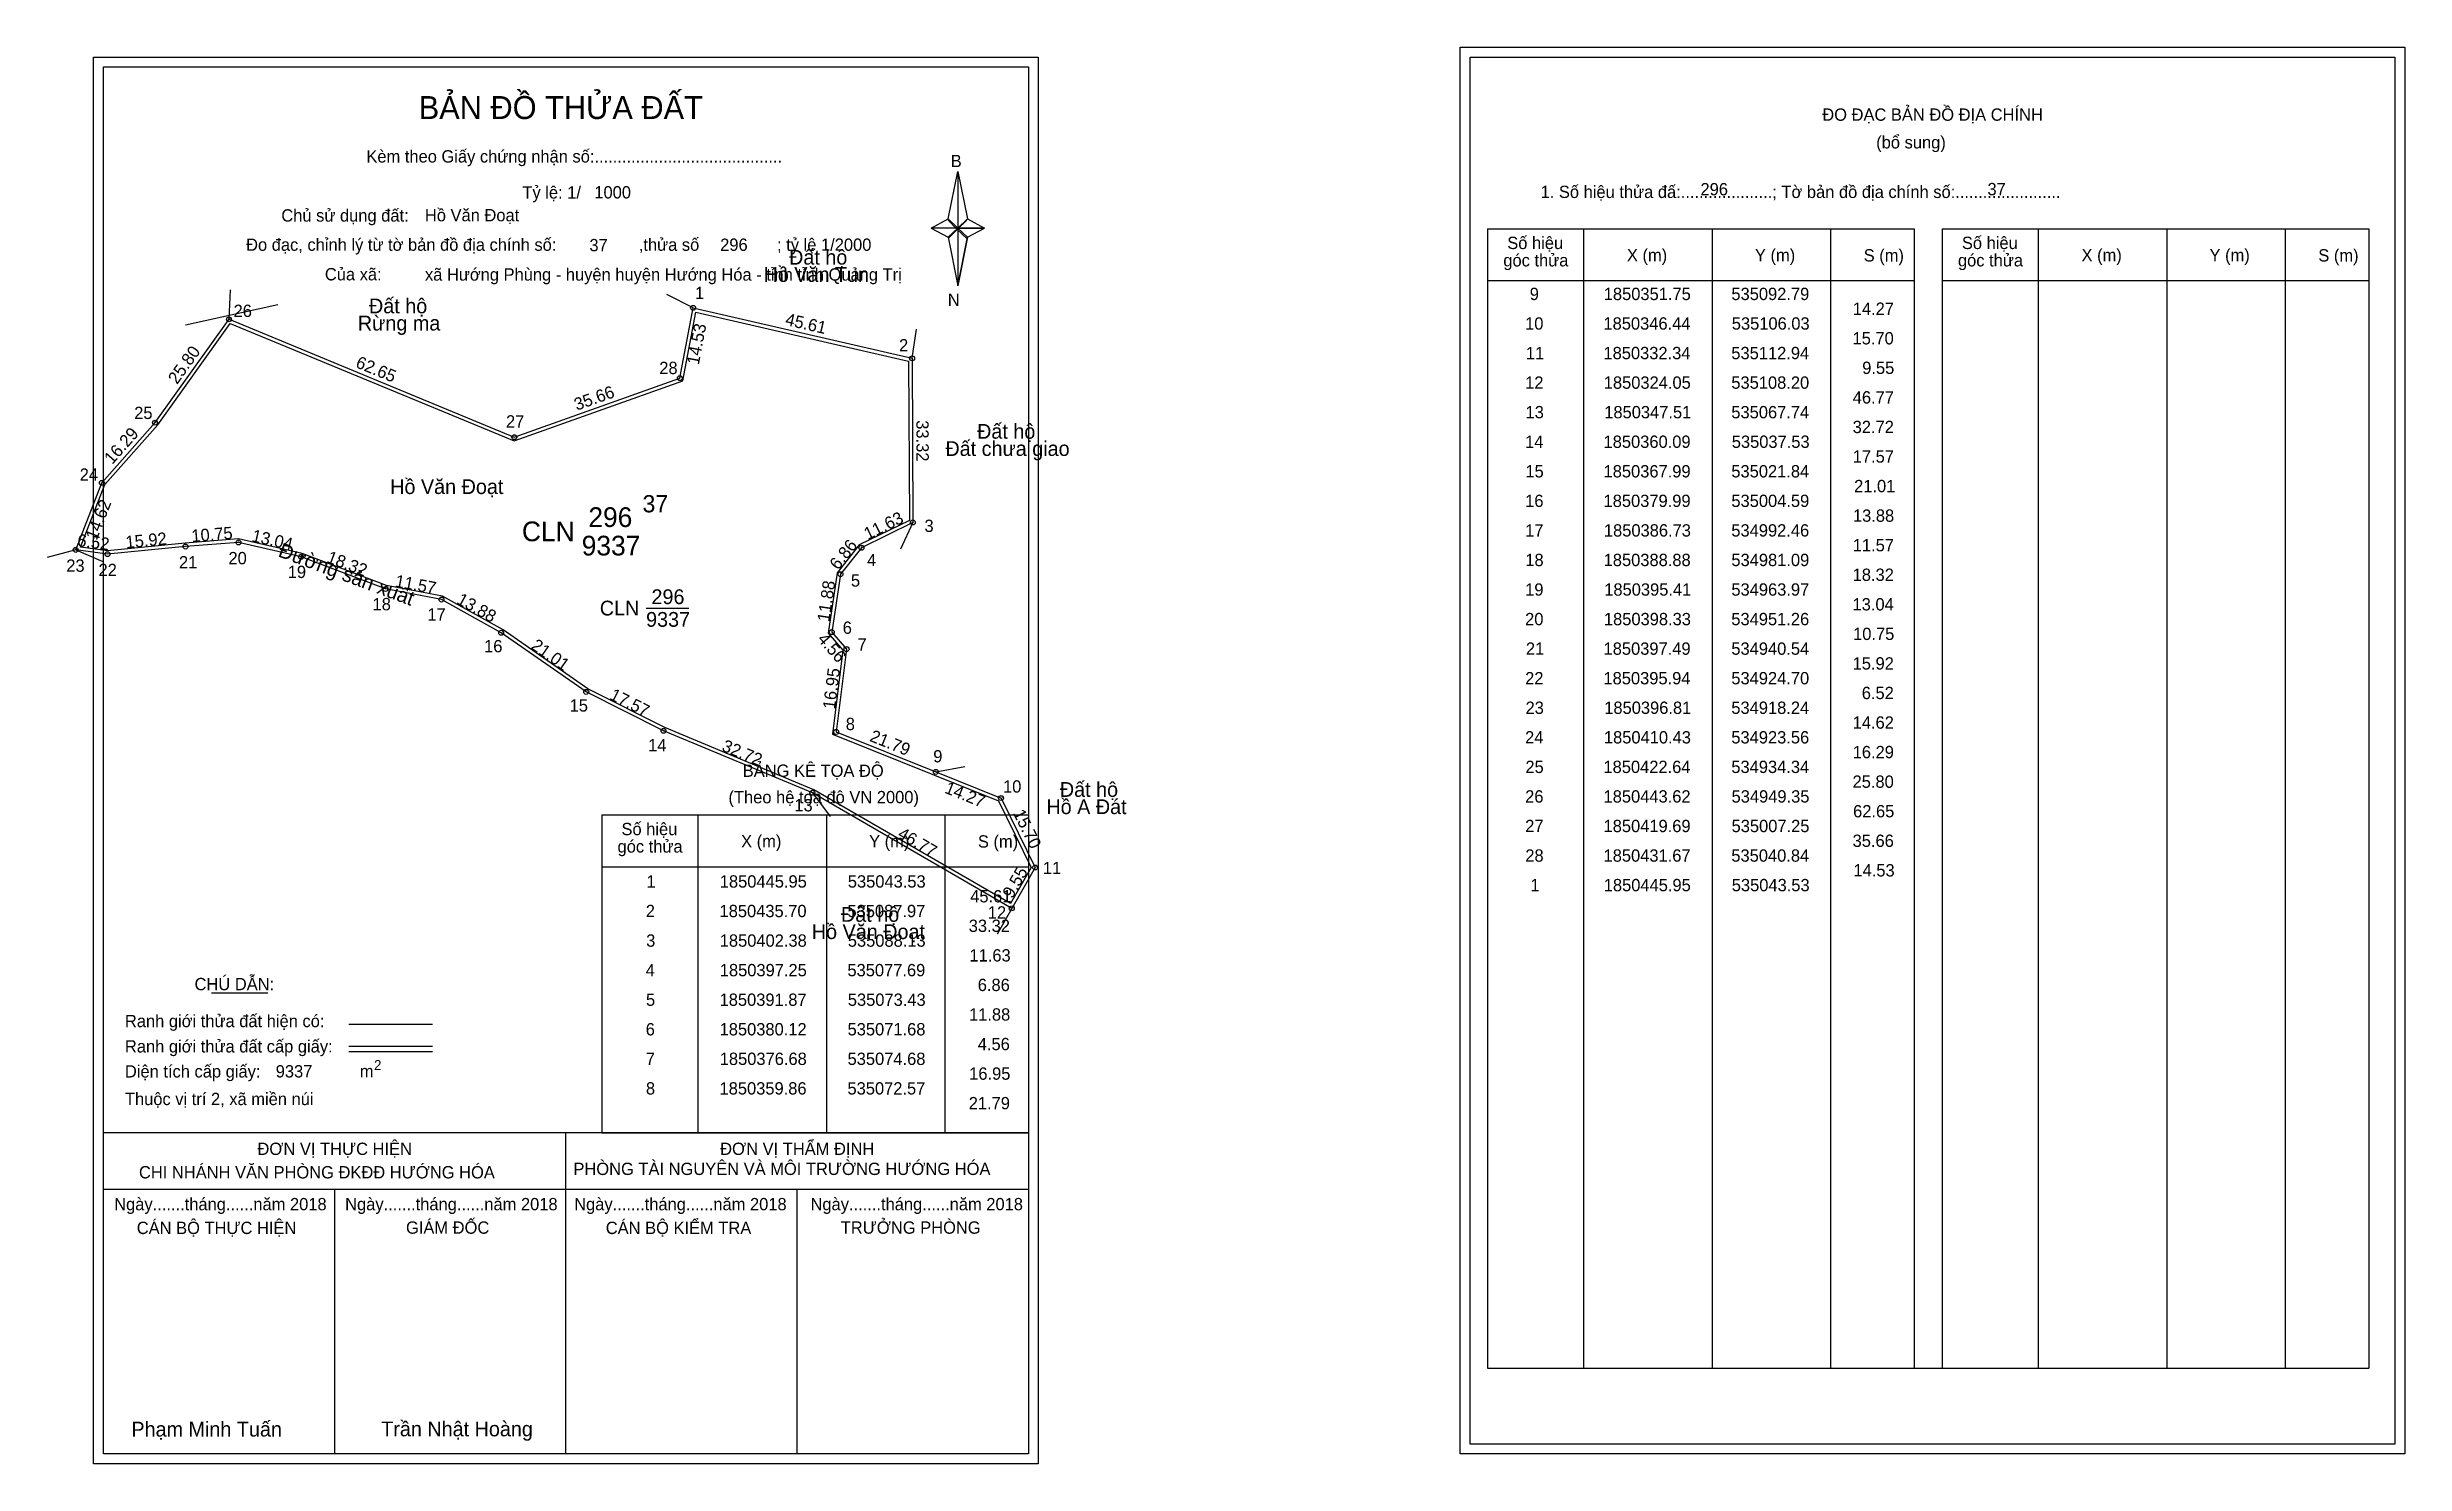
# Model space of a CAD drawing. Extents: x 534912 to 535391, y 1850211 to 1850499.
import ezdxf

# ---------------------------------------------------------------- set-up
doc = ezdxf.new("R2010")
doc.units = 0
for name, color, linetype in [('Level 1', 7, 'Continuous'), ('Level 10', 7, 'Continuous'), ('Level 11', 7, 'Continuous'), ('Level 12', 7, 'Continuous'), ('Level 13', 7, 'Continuous'), ('Level 2', 7, 'Continuous'), ('Level 27', 7, 'Continuous'), ('Level 3', 7, 'Continuous'), ('Level 36', 7, 'Continuous'), ('Level 4', 7, 'Continuous'), ('Level 49', 7, 'Continuous'), ('Level 5', 7, 'Continuous'), ('Level 53', 7, 'Continuous'), ('Level 55', 7, 'Continuous'), ('Level 6', 7, 'Continuous'), ('Level 63', 7, 'Continuous'), ('Level 7', 7, 'Continuous'), ('Level 8', 7, 'Continuous'), ('Level 9', 7, 'Continuous')]:
    doc.layers.add(name, color=color, linetype=linetype)

msp = doc.modelspace()

# ---------------------------------------------------------------- linework, layer by layer
at = {"layer": 'Level 1'}
for p, q in [((534923.89, 1850494.86), (534923.89, 1850494.86)), ((535201.21, 1850496.86), (535201.21, 1850496.86)), ((535095.31, 1850463.98), (535097.28, 1850473.62)), ((535097.28, 1850473.62), (535097.28, 1850462.1)), ((535097.28, 1850473.62), (535099.24, 1850463.98)), ((535091.86, 1850462.1), (535095.31, 1850463.98)), ((535095.31, 1850463.98), (535097.28, 1850462.1)), ((535097.13, 1850461.88), (535095.31, 1850463.76)), ((535097.28, 1850462.1), (535095.31, 1850460.26)), ((535097.13, 1850461.88), (535095.31, 1850460.04)), ((535095.31, 1850460.04), (535097.13, 1850461.88)), ((535095.31, 1850460.26), (535097.28, 1850450.4)), ((535099.1, 1850463.76), (535097.13, 1850461.88)), ((535097.13, 1850461.88), (535099.1, 1850463.76)), ((535099.1, 1850460.04), (535097.13, 1850461.88)), ((535099.24, 1850463.98), (535097.28, 1850462.1)), ((535097.28, 1850462.1), (535097.28, 1850450.4)), ((535097.28, 1850462.1), (535102.69, 1850462.1)), ((535097.28, 1850462.1), (535099.24, 1850460.26)), ((535099.24, 1850460.26), (535097.28, 1850450.4)), ((535099.24, 1850460.26), (535102.69, 1850462.1)), ((535204.74, 1850462.01), (535291.34, 1850462.01)), ((535224.33, 1850230.74), (535224.33, 1850462.01)), ((535250.4, 1850230.74), (535250.4, 1850462.01)), ((535274.38, 1850462.01), (535274.38, 1850230.74)), ((535291.34, 1850462.01), (535291.34, 1850230.74)), ((535297, 1850462.01), (535383.6, 1850462.01)), ((535316.59, 1850230.74), (535316.59, 1850462.01)), ((535342.66, 1850230.74), (535342.66, 1850462.01)), ((535366.63, 1850462.01), (535366.63, 1850230.74)), ((535383.6, 1850462.01), (535383.6, 1850230.74)), ((535204.74, 1850451.48), (535291.34, 1850451.48)), ((535297, 1850451.48), (535383.6, 1850451.48)), ((535024.98, 1850343.04), (535111.58, 1850343.04)), ((535044.57, 1850278.51), (535044.57, 1850343.04)), ((535070.64, 1850278.51), (535070.64, 1850343.04)), ((535094.61, 1850343.04), (535094.61, 1850278.51)), ((535024.98, 1850332.51), (535111.58, 1850332.51)), ((534945.8, 1850306.93), (534957.21, 1850306.93)), ((534973.67, 1850300.52), (534990.68, 1850300.52)), ((534973.67, 1850296.08), (534990.68, 1850296.08)), ((534973.67, 1850294.98), (534990.68, 1850294.98)), ((535030.71, 1850278.51), (534923.88, 1850278.51)), ((535111.58, 1850278.51), (535006.74, 1850278.51)), ((535017.73, 1850213.29), (535017.73, 1850278.51)), ((535024.98, 1850278.51), (535111.58, 1850278.51)), ((535111.58, 1850266.96), (534923.88, 1850266.96)), ((534970.81, 1850213.29), (534970.81, 1850266.96)), ((535064.66, 1850213.29), (535064.66, 1850266.96)), ((535204.74, 1850230.74), (535383.6, 1850230.74)), ((535388.91, 1850215.29), (535388.91, 1850215.29)), ((535111.58, 1850213.29), (535111.58, 1850213.29))]:
    msp.add_line(p, q, dxfattribs=at)
for points in [[(535095.31, 1850463.98), (535097.28, 1850473.62), (535097.28, 1850462.1)], [(535091.86, 1850462.1), (535095.31, 1850460.26), (535097.28, 1850462.1)], [(535097.28, 1850462.1), (535099.24, 1850463.98), (535102.69, 1850462.1)], [(535097.28, 1850462.1), (535097.28, 1850450.4), (535099.24, 1850460.26)]]:
    msp.add_lwpolyline(points, close=True, dxfattribs=at)
at = {"layer": 'Level 10'}
for p, q in [((534951.26, 1850398.33), (534940.54, 1850397.49)), ((534963.97, 1850395.41), (534951.26, 1850398.33)), ((534981.09, 1850388.88), (534963.97, 1850395.41)), ((534992.46, 1850386.73), (534981.09, 1850388.88)), ((535071.68, 1850380.12), (535074.68, 1850376.68))]:
    msp.add_line(p, q, dxfattribs=at)
for points in [[(535087.97, 1850435.7), (535088.13, 1850402.38), (535077.69, 1850397.25), (535073.43, 1850391.87), (535071.68, 1850380.12), (535074.68, 1850376.68), (535072.57, 1850359.86), (535092.79, 1850351.75), (535106.03, 1850346.44), (535112.94, 1850332.34), (535108.2, 1850324.05), (535067.74, 1850347.51), (535037.53, 1850360.09), (535021.84, 1850367.99), (535004.59, 1850379.99), (534992.46, 1850386.73), (534981.09, 1850388.88), (534963.97, 1850395.41), (534951.26, 1850398.33), (534940.54, 1850397.49), (534924.7, 1850395.94), (534918.24, 1850396.81), (534923.56, 1850410.43), (534934.34, 1850422.64), (534949.35, 1850443.62), (535007.25, 1850419.69), (535040.84, 1850431.67), (535043.53, 1850445.95)], [(535087.27, 1850435.14), (535087.43, 1850402.81), (535077.24, 1850397.81), (535072.77, 1850392.16), (535070.94, 1850379.9), (535073.95, 1850376.46), (535071.81, 1850359.41), (535092.53, 1850351.1), (535105.52, 1850345.89), (535112.15, 1850332.37), (535107.94, 1850325.01), (535068.05, 1850348.14), (535037.82, 1850360.73), (535022.2, 1850368.59), (535004.96, 1850380.58), (534992.7, 1850387.4), (534981.28, 1850389.56), (534964.17, 1850396.08), (534951.31, 1850399.04), (534940.48, 1850398.19), (534924.71, 1850396.64), (534919.22, 1850397.38), (534924.17, 1850410.06), (534934.89, 1850422.2), (534949.6, 1850442.76), (535007.23, 1850418.94), (535041.45, 1850431.15), (535044.08, 1850445.1)]]:
    msp.add_lwpolyline(points, close=True, dxfattribs=at)
at = {"layer": 'Level 11'}
for centre in [(535043.53, 1850445.95), (534949.35, 1850443.62), (535087.97, 1850435.7), (535087.97, 1850435.7), (535040.84, 1850431.67), (534934.34, 1850422.64), (535007.25, 1850419.69), (534923.56, 1850410.43), (535088.13, 1850402.38), (534918.24, 1850396.81), (534940.54, 1850397.49), (534951.26, 1850398.33), (535077.69, 1850397.25), (534924.7, 1850395.94), (534963.97, 1850395.41), (535073.43, 1850391.87), (534981.09, 1850388.88), (534992.46, 1850386.73), (535004.59, 1850379.99), (535071.68, 1850380.12), (535074.68, 1850376.68), (535021.84, 1850367.99), (535037.53, 1850360.09), (535072.57, 1850359.86), (535092.79, 1850351.75), (535067.74, 1850347.51), (535106.03, 1850346.44), (535112.94, 1850332.34), (535108.2, 1850324.05)]:
    msp.add_circle(centre, 0.5, dxfattribs=at)
at = {"layer": 'Level 12'}
msp.add_lwpolyline([(534959.23, 1850446.57), (534940.51, 1850442.42)], dxfattribs=at)
at = {"layer": 'Level 27'}
for p, q in [((534949.35, 1850443.62), (534949.63, 1850449.61)), ((535043.53, 1850445.95), (535038.17, 1850448.65)), ((535087.97, 1850435.7), (535088.88, 1850441.63)), ((535088.13, 1850402.38), (535085.62, 1850396.93)), ((534918.24, 1850396.81), (534912.45, 1850395.25)), ((534918.24, 1850396.81), (534923.77, 1850394.47)), ((535092.79, 1850351.75), (535098.69, 1850352.82)), ((535067.74, 1850347.51), (535071.34, 1850342.71)), ((535108.2, 1850324.05), (535105.22, 1850318.84))]:
    msp.add_line(p, q, dxfattribs=at)
at = {"layer": 'Level 3'}
for p, q in [((535204.74, 1850462.01), (535204.74, 1850230.74)), ((535297, 1850462.01), (535297, 1850230.74)), ((535024.98, 1850343.04), (535024.98, 1850278.51))]:
    msp.add_line(p, q, dxfattribs=at)
at = {"layer": 'Level 63'}
for points in [[(535199.21, 1850498.86), (535390.91, 1850498.86), (535390.91, 1850213.29), (535199.21, 1850213.29)], [(534921.88, 1850496.86), (535113.58, 1850496.86), (535113.58, 1850211.29), (534921.88, 1850211.29)], [(534923.88, 1850494.86), (535111.58, 1850494.86), (535111.58, 1850213.29), (534923.88, 1850213.29)], [(535201.21, 1850496.86), (535388.91, 1850496.86), (535388.91, 1850215.29), (535201.21, 1850215.29)]]:
    msp.add_lwpolyline(points, close=True, dxfattribs=at)
at = {"layer": 'Level 9'}
msp.add_line((535033.99, 1850385), (535042.66, 1850385), dxfattribs=at)

# ---------------------------------------------------------------- texts
at = {"layer": 'Level 1'}
for s, height, p in [('BẢN ĐỒ THỬA ĐẤT', 4.6657, (534987.85, 1850484.27)), ('ĐO ĐẠC BẢN ĐỒ ĐỊA CHÍNH', 2.5, (535272.69, 1850483.92)), ('(bổ sung)', 2.5, (535283.63, 1850478.3)), ('Kèm theo Giấy chứng nhận số:.........................................', 2.5, (534977.23, 1850475.44)), ('B', 2.5, (535095.82, 1850474.5)), ('1. Số hiệu thửa đấ:....................; Tờ bản đồ địa chính số:.......................', 2.5, (535215.52, 1850468.24)), ('Chủ sử dụng đất:', 2.5, (534959.97, 1850463.45)), ('Đo đạc, chỉnh lý từ tờ bản đồ địa chính số:                  ,thửa số                 ; tỷ lệ 1/2000', 2.5, (534952.82, 1850457.52)), ('Số hiệu', 2.5, (535208.76, 1850457.88)), ('Số hiệu', 2.5, (535301.02, 1850457.88)), ('góc thửa', 2.5, (535207.96, 1850454.35)), ('X (m)', 2.5, (535233.04, 1850455.4)), ('Y (m)', 2.5, (535259.02, 1850455.4)), ('S (m)', 2.5, (535281.09, 1850455.35)), ('góc thửa', 2.5, (535300.22, 1850454.35)), ('X (m)', 2.5, (535325.3, 1850455.4)), ('Y (m)', 2.5, (535351.27, 1850455.4)), ('S (m)', 2.5, (535373.35, 1850455.35)), ('Của xã:', 2.5, (534968.81, 1850451.52)), ('N', 2.5, (535095.22, 1850446.33)), ('BẢNG KÊ TỌA ĐỘ', 2.5, (535053.61, 1850350.74)), ('(Theo hệ toạ độ VN 2000)', 2.5, (535050.71, 1850345.38)), ('Số hiệu', 2.5, (535029, 1850338.9)), ('góc thửa', 2.5, (535028.2, 1850335.37)), ('X (m)', 2.5, (535053.28, 1850336.43)), ('Y (m)', 2.5, (535079.25, 1850336.43)), ('S (m)', 2.5, (535101.33, 1850336.38)), ('CHÚ DẪN:', 2.5, (534942.36, 1850307.43)), ('Ranh giới thửa đất hiện có:', 2.5, (534928.23, 1850299.93)), ('Ranh giới thửa đất cấp giấy:', 2.5, (534928.23, 1850294.79)), ('Diện tích cấp giấy:', 2.5, (534928.23, 1850289.71)), ('2', 2, (534978.79, 1850291.24)), ('m', 2.5, (534975.89, 1850289.73)), ('Thuộc vị trí 2, xã miền núi', 2.5, (534928.23, 1850284.11)), ('ĐƠN VỊ THỰC HIỆN', 2.5, (534955.12, 1850273.99)), ('PHÒNG TÀI NGUYÊN VÀ MÔI TRƯỜNG HƯỚNG HÓA', 2.5, (535019.25, 1850269.92)), ('ĐƠN VỊ THẨM ĐỊNH', 2.5, (535049.02, 1850273.99)), ('CHI NHÁNH VĂN PHÒNG ĐKĐĐ HƯỚNG HÓA', 2.5, (534931.08, 1850269.23)), ('Ngày.......tháng......năm 2018', 2.5, (534926.05, 1850262.76)), ('Ngày.......tháng......năm 2018', 2.5, (534972.92, 1850262.76)), ('Ngày.......tháng......năm 2018', 2.5, (535019.4, 1850262.76)), ('Ngày.......tháng......năm 2018', 2.5, (535067.36, 1850262.76)), ('CÁN BỘ THỰC HIỆN', 2.5, (534930.63, 1850257.94)), ('GIÁM ĐỐC', 2.5, (534985.27, 1850258)), ('CÁN BỘ KIỂM TRA', 2.5, (535025.81, 1850257.94)), ('TRƯỞNG PHÒNG', 2.5, (535073.5, 1850258)), ('Phạm Minh Tuấn', 3, (534929.54, 1850216.83)), ('Trần Nhật Hoàng', 3, (534980.24, 1850216.88))]:
    msp.add_text(s, height=height, dxfattribs=at).set_placement(p)
at = {"layer": 'Level 11'}
msp.add_text('Tỷ lệ: 1/', height=2.5, dxfattribs=at).set_placement((535008.89, 1850468.13))
at = {"layer": 'Level 13'}
for s, p in [('296', (535035.09, 1850385.8)), ('CLN', (535024.6, 1850383.5)), ('9337', (535033.99, 1850381.2))]:
    msp.add_text(s, height=3, dxfattribs=at).set_placement(p)
at = {"layer": 'Level 2'}
msp.add_text('Hồ Văn Đoạt', height=3, dxfattribs=at).set_placement((534982.06, 1850408.15))
at = {"layer": 'Level 3'}
msp.add_text('CLN ', height=4, dxfattribs=at).set_placement((535008.8, 1850398.57))
at = {"layer": 'Level 36'}
for s, p in [('Hồ Văn Tun', (535057.83, 1850451.22)), ('Đất hộ', (535063.01, 1850454.72)), ('Đất hộ', (534977.76, 1850444.84)), ('Rừng ma', (534975.5, 1850441.34)), ('Đất hộ', (535101.16, 1850419.38)), ('Đất chưa giao', (535094.73, 1850415.88)), ('Đất hộ', (535117.96, 1850346.68)), ('Hồ A Đát', (535115.23, 1850343.18)), ('Hồ Văn Đoạt', (535067.62, 1850317.82)), ('Đất hộ', (535073.55, 1850321.32))]:
    msp.add_text(s, height=3, dxfattribs=at).set_placement(p)
at = {"layer": 'Level 4'}
msp.add_text('296', height=4, dxfattribs=at).set_placement((535022.28, 1850401.46))
at = {"layer": 'Level 49'}
for s, rotation, p in [('14.53', 79.3319, (535044.69, 1850434.27)), ('45.61', 347.012, (535062.1, 1850442.49)), ('25.80', 54.4184, (534938.81, 1850430.27)), ('62.65', 337.5448, (534974.88, 1850433.94)), ('35.66', 19.629, (535019.93, 1850425.06)), ('16.29', 48.5593, (534925.65, 1850414.01)), ('33.32', 270.2751, (535088.83, 1850423.12)), ('14.62', 68.6643, (534922.49, 1850398.62)), ('11.63', 26.1685, (535078.97, 1850398.77)), ('6.52', 352.3298, (534918.45, 1850397.59)), ('15.92', 5.5888, (534928.48, 1850397.11)), ('10.75', 4.4804, (534941.82, 1850398.39)), ('13.04', 347.0614, (534953.81, 1850398.57)), ('6.86', 51.6271, (535072.97, 1850392.58)), ('18.32', 339.1219, (534969, 1850394.35)), ('11.57', 349.2921, (534982.92, 1850389.35)), ('13.88', 330.9414, (534995.37, 1850386.03)), ('11.88', 81.5289, (535071.17, 1850382.11)), ('21.01', 325.1755, (535010.45, 1850376.89)), ('4.56', 311.0915, (535068.62, 1850378.61)), ('17.57', 333.2745, (535026.41, 1850366.59)), ('16.95', 82.8498, (535072.33, 1850364.37)), ('21.79', 338.1449, (535079.19, 1850358.07)), ('32.72', 337.3923, (535049.18, 1850356.11)), ('14.27', 338.1464, (535094.4, 1850347.55)), ('46.77', 329.8935, (535084.85, 1850338.51)), ('15.70', 296.1081, (535108.4, 1850343.41)), ('9.55', 60.2402, (535108.33, 1850325.89))]:
    msp.add_text(s, height=2.5, rotation=rotation, dxfattribs=at).set_placement(p)
at = {"layer": 'Level 5'}
msp.add_text('9337', height=4, dxfattribs=at).set_placement((535020.93, 1850395.68))
at = {"layer": 'Level 53'}
for s, p in [('9', (535213.32, 1850447.52)), ('1850351.75', (535228.34, 1850447.52)), ('535092.79', (535254.24, 1850447.52)), ('14.27', (535278.87, 1850444.52)), ('10', (535212.38, 1850441.52)), ('1850346.44', (535228.28, 1850441.52)), ('535106.03', (535254.32, 1850441.52)), ('15.70', (535278.83, 1850438.52)), ('11', (535212.54, 1850435.52)), ('1850332.34', (535228.28, 1850435.52)), ('535112.94', (535254.23, 1850435.52)), ('12', (535212.39, 1850429.52)), ('1850324.05', (535228.34, 1850429.52)), ('535108.20', (535254.23, 1850429.52)), ('9.55', (535280.79, 1850432.52)), ('13', (535212.47, 1850423.52)), ('1850347.51', (535228.44, 1850423.52)), ('535067.74', (535254.23, 1850423.52)), ('46.77', (535278.87, 1850426.52)), ('32.72', (535278.85, 1850420.52)), ('14', (535212.38, 1850417.52)), ('1850360.09', (535228.3, 1850417.52)), ('535037.53', (535254.32, 1850417.52)), ('17.57', (535278.87, 1850414.52)), ('15', (535212.44, 1850411.52)), ('1850367.99', (535228.3, 1850411.52)), ('535021.84', (535254.23, 1850411.52)), ('16', (535212.39, 1850405.52)), ('1850379.99', (535228.3, 1850405.52)), ('535004.59', (535254.24, 1850405.52)), ('21.01', (535279.15, 1850408.52)), ('17', (535212.4, 1850399.52)), ('1850386.73', (535228.37, 1850399.52)), ('534992.46', (535254.23, 1850399.52)), ('13.88', (535278.91, 1850402.52)), ('11.57', (535278.87, 1850396.52)), ('18', (535212.42, 1850393.52)), ('1850388.88', (535228.32, 1850393.52)), ('534981.09', (535254.24, 1850393.52)), ('18.32', (535278.85, 1850390.52)), ('19', (535212.39, 1850387.52)), ('1850395.41', (535228.44, 1850387.52)), ('534963.97', (535254.24, 1850387.52)), ('20', (535212.38, 1850381.52)), ('1850398.33', (535228.37, 1850381.52)), ('534951.26', (535254.23, 1850381.52)), ('13.04', (535278.83, 1850384.52)), ('21', (535212.54, 1850375.52)), ('1850397.49', (535228.3, 1850375.52)), ('534940.54', (535254.23, 1850375.52)), ('10.75', (535278.94, 1850378.52)), ('15.92', (535278.85, 1850372.52)), ('22', (535212.39, 1850369.52)), ('1850395.94', (535228.28, 1850369.52)), ('534924.70', (535254.23, 1850369.52)), ('6.52', (535280.7, 1850366.52)), ('23', (535212.47, 1850363.52)), ('1850396.81', (535228.44, 1850363.52)), ('534918.24', (535254.23, 1850363.52)), ('24', (535212.38, 1850357.52)), ('1850410.43', (535228.37, 1850357.52)), ('534923.56', (535254.23, 1850357.52)), ('14.62', (535278.85, 1850360.52)), ('25', (535212.44, 1850351.52)), ('1850422.64', (535228.28, 1850351.52)), ('534934.34', (535254.23, 1850351.52)), ('16.29', (535278.86, 1850354.52)), ('25.80', (535278.83, 1850348.52)), ('26', (535212.39, 1850345.52)), ('1850443.62', (535228.3, 1850345.52)), ('534949.35', (535254.28, 1850345.52)), ('62.65', (535278.94, 1850342.52)), ('27', (535212.4, 1850339.52)), ('1850419.69', (535228.3, 1850339.52)), ('535007.25', (535254.28, 1850339.52)), ('28', (535212.42, 1850333.52)), ('1850431.67', (535228.3, 1850333.52)), ('535040.84', (535254.23, 1850333.52)), ('35.66', (535278.84, 1850336.52)), ('1', (535034.08, 1850328.26)), ('1850445.95', (535048.95, 1850328.26)), ('535043.53', (535074.93, 1850328.26)), ('14.53', (535279.01, 1850330.52)), ('45.61', (535099.77, 1850325.26)), ('1', (535213.46, 1850327.52)), ('1850445.95', (535228.34, 1850327.52)), ('535043.53', (535254.32, 1850327.52)), ('2', (535033.93, 1850322.26)), ('1850435.70', (535048.9, 1850322.26)), ('535087.97', (535074.86, 1850322.26)), ('33.32', (535099.47, 1850319.26)), ('3', (535034.01, 1850316.26)), ('1850402.38', (535048.94, 1850316.26)), ('535088.13', (535074.93, 1850316.26)), ('11.63', (535099.62, 1850313.26)), ('4', (535033.92, 1850310.26)), ('1850397.25', (535048.95, 1850310.26)), ('535077.69', (535074.85, 1850310.26)), ('5', (535033.97, 1850304.26)), ('1850391.87', (535048.91, 1850304.26)), ('535073.43', (535074.93, 1850304.26)), ('6.86', (535101.3, 1850307.26)), ('11.88', (535099.53, 1850301.26)), ('6', (535033.92, 1850298.26)), ('1850380.12', (535048.91, 1850298.26)), ('535071.68', (535074.88, 1850298.26)), ('4.56', (535101.3, 1850295.26)), ('7', (535033.93, 1850292.26)), ('1850376.68', (535048.94, 1850292.26)), ('535074.68', (535074.88, 1850292.26)), ('8', (535033.96, 1850286.26)), ('1850359.86', (535048.9, 1850286.26)), ('535072.57', (535074.86, 1850286.26)), ('16.95', (535099.56, 1850289.26)), ('21.79', (535099.47, 1850283.26))]:
    msp.add_text(s, height=2.5, dxfattribs=at).set_placement(p)
at = {"layer": 'Level 55'}
for s, height, p in [('1', 0.4, (535043.42, 1850445.95)), ('0', 0.11, (535043.49, 1850445.84)), ('0', 0.11, (535043.49, 1850445.84)), ('26', 0.4, (534949.07, 1850443.62)), ('0', 0.11, (534949.31, 1850443.51)), ('0', 0.11, (534949.31, 1850443.51)), ('2', 0.4, (535087.83, 1850435.7)), ('0', 0.11, (535087.93, 1850435.59)), ('0', 0.11, (535087.93, 1850435.59)), ('0', 0.11, (535087.93, 1850435.59)), ('28', 0.4, (535040.56, 1850431.67)), ('0', 0.11, (535040.8, 1850431.56)), ('25', 0.4, (534934.06, 1850422.64)), ('0', 0.11, (534934.3, 1850422.53)), ('27', 0.4, (535006.97, 1850419.69)), ('0', 0.11, (535007.21, 1850419.58)), ('24', 0.4, (534923.27, 1850410.43)), ('0', 0.11, (534923.52, 1850410.32)), ('3', 0.4, (535088.01, 1850402.38)), ('0', 0.11, (535088.09, 1850402.27)), ('0', 0.11, (535088.09, 1850402.27)), ('0', 0.11, (535088.09, 1850402.27)), ('0', 0.11, (535088.09, 1850402.27)), ('23', 0.4, (534917.97, 1850396.81)), ('21', 0.4, (534940.28, 1850397.49)), ('0', 0.11, (534940.5, 1850397.38)), ('20', 0.4, (534950.98, 1850398.33)), ('0', 0.11, (534951.22, 1850398.22)), ('4', 0.4, (535077.55, 1850397.25)), ('0', 0.11, (535077.65, 1850397.14)), ('0', 0.11, (535077.65, 1850397.14)), ('0', 0.11, (534918.2, 1850396.7)), ('0', 0.11, (534918.2, 1850396.7)), ('22', 0.4, (534924.42, 1850395.94)), ('0', 0.11, (534924.66, 1850395.83)), ('19', 0.4, (534963.69, 1850395.41)), ('0', 0.11, (534963.93, 1850395.3)), ('18', 0.4, (534980.81, 1850388.88)), ('0', 0.11, (534981.05, 1850388.77)), ('5', 0.4, (535073.3, 1850391.87)), ('0', 0.11, (535073.39, 1850391.76)), ('0', 0.11, (535073.39, 1850391.76)), ('17', 0.4, (534992.18, 1850386.73)), ('0', 0.11, (534992.42, 1850386.62)), ('16', 0.4, (535004.31, 1850379.99)), ('0', 0.11, (535004.55, 1850379.88)), ('6', 0.4, (535071.54, 1850380.12)), ('0', 0.11, (535071.64, 1850380.01)), ('0', 0.11, (535071.64, 1850380.01)), ('7', 0.4, (535074.55, 1850376.68)), ('0', 0.11, (535074.64, 1850376.57)), ('0', 0.11, (535074.64, 1850376.57)), ('15', 0.4, (535021.56, 1850367.99)), ('0', 0.11, (535021.8, 1850367.88)), ('14', 0.4, (535037.24, 1850360.09)), ('0', 0.11, (535037.49, 1850359.98)), ('8', 0.4, (535072.44, 1850359.86)), ('0', 0.11, (535072.53, 1850359.75)), ('0', 0.11, (535072.53, 1850359.75)), ('9', 0.4, (535092.65, 1850351.75)), ('0', 0.11, (535092.75, 1850351.64)), ('0', 0.11, (535092.75, 1850351.64)), ('0', 0.11, (535092.75, 1850351.64)), ('13', 0.4, (535067.47, 1850347.51)), ('0', 0.11, (535067.7, 1850347.4)), ('0', 0.11, (535067.7, 1850347.4)), ('10', 0.4, (535105.75, 1850346.44)), ('0', 0.11, (535105.99, 1850346.33)), ('11', 0.4, (535112.68, 1850332.34)), ('0', 0.11, (535112.9, 1850332.23)), ('12', 0.4, (535107.92, 1850324.05)), ('0', 0.11, (535108.16, 1850323.94)), ('0', 0.11, (535108.16, 1850323.94))]:
    msp.add_text(s, height=height, dxfattribs=at).set_placement(p)
at = {"layer": 'Level 6'}
for s, p in [('1000', (535023.49, 1850468.15)), ('296', (535247.97, 1850468.78)), ('37', (535306.21, 1850468.8)), ('Hồ Văn Đoạt', (534989.11, 1850463.51)), ('37', (535022.49, 1850457.43)), ('296', (535049.03, 1850457.51)), ('xã Hướng Phùng - huyện huyện Hướng Hóa - tỉnh tỉnh Quảng Trị', (534989.12, 1850451.47)), ('9337', (534958.83, 1850289.72))]:
    msp.add_text(s, height=2.5, dxfattribs=at).set_placement(p)
at = {"layer": 'Level 63'}
msp.add_text('D', height=0.01, dxfattribs=at).set_placement((535092.56, 1850351.71))
at = {"layer": 'Level 7'}
msp.add_text('37', height=3.5, dxfattribs=at).set_placement((535033.27, 1850404.43))
at = {"layer": 'Level 8'}
msp.add_text('Đường sản xuất', height=3, rotation=339.559, dxfattribs=at).set_placement((534959.13, 1850395.54))
at = {"layer": 'Level 9'}
for s, p in [('1', (535043.92, 1850447.71)), ('26', (534950.28, 1850444.09)), ('2', (535085.33, 1850437.1)), ('28', (535036.67, 1850432.5)), ('25', (534930.11, 1850423.38)), ('27', (535005.56, 1850421.64)), ('24', (534919.05, 1850410.85)), ('3', (535090.49, 1850400.45)), ('23', (534916.33, 1850392.37)), ('22', (534922.87, 1850391.49)), ('21', (534939.2, 1850393.05)), ('20', (534949.24, 1850393.89)), ('19', (534961.27, 1850391.1)), ('4', (535078.84, 1850393.51)), ('5', (535075.56, 1850389.35)), ('18', (534978.48, 1850384.55)), ('17', (534989.61, 1850382.47)), ('16', (535001.12, 1850376.02)), ('6', (535073.9, 1850379.77)), ('7', (535076.9, 1850376.36)), ('15', (535018.48, 1850363.99)), ('8', (535074.51, 1850360.23)), ('14', (535034.41, 1850355.93)), ('9', (535092.27, 1850353.68)), ('10', (535106.43, 1850347.54)), ('13', (535064.08, 1850343.73)), ('11', (535114.52, 1850330.99)), ('12', (535103.34, 1850321.97))]:
    msp.add_text(s, height=2.5, dxfattribs=at).set_placement(p)

doc.saveas('drawing.dxf')
